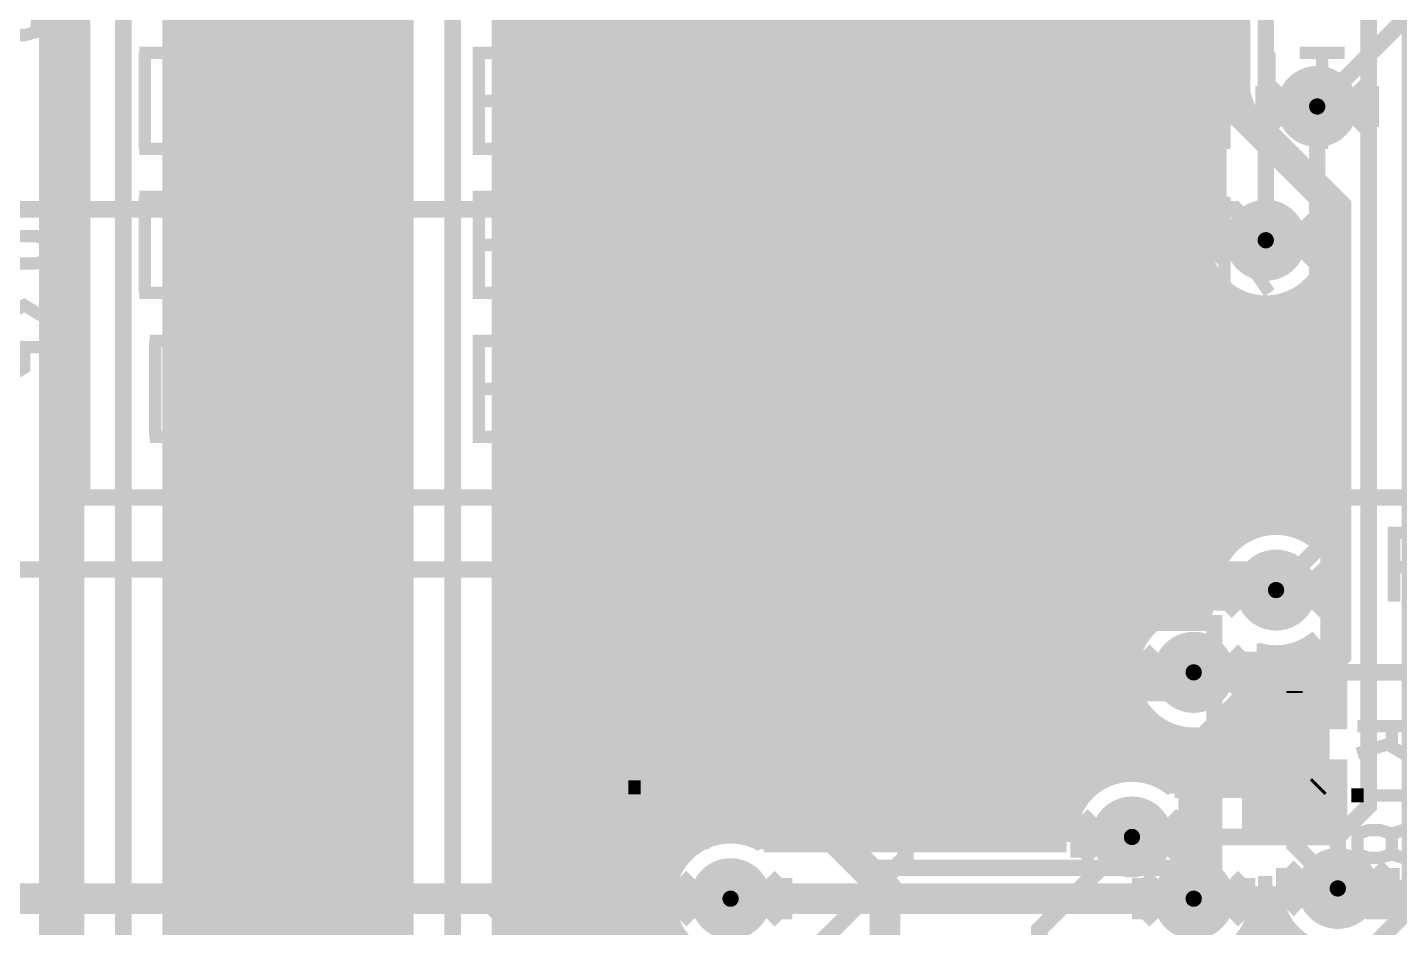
# Model space of a CAD drawing. Extents: x -10 to 131, y -93 to 209.
# Drawn here: x 12.91 to 29.84, y -17.5 to -6.39 of the extents above; entities that cross this region are included whole.
import ezdxf

# ---------------------------------------------------------------- set-up
doc = ezdxf.new("R2010")
doc.units = 0
doc.header["$MEASUREMENT"] = 0
doc.layers.get('0').update_dxf_attribs({"linetype": 'CONTINUOUS'})
for name, color, linetype in [('22-303-0_AST', 7, 'CONTINUOUS'), ('22-303-0_BOT', 2, 'CONTINUOUS'), ('22-303-0_DRD', 6, 'CONTINUOUS'), ('22-303-0_DRL', 1, 'CONTINUOUS'), ('22-303-0_GND', 3, 'CONTINUOUS'), ('22-303-0_IN1', 10, 'CONTINUOUS'), ('22-303-0_SMT', 9, 'CONTINUOUS'), ('22-303-0_SPT', 11, 'CONTINUOUS'), ('22-303-0_SST', 8, 'CONTINUOUS'), ('22-303-0_TOP', 15, 'CONTINUOUS'), ('THRUHOLE_TAP', 2, 'CONTINUOUS')]:
    doc.layers.add(name, color=color, linetype=linetype)

# ---------------------------------------------------------------- blocks, each defined once
blk = doc.blocks.new('ROUND_70')
at = {"const_width": 0.29972}
blk.add_lwpolyline([(-0.14986, 0, 1), (0.14986, 0, 1)], format="xyb", close=True, dxfattribs=at)
blk = doc.blocks.new('ROUND_117')
at = {"const_width": 0.10033}
blk.add_lwpolyline([(-0.050164, 0, 1), (0.050164, 0, 1)], format="xyb", close=True, dxfattribs=at)
blk = doc.blocks.new('ROUND_100')
at = {"const_width": 0.50038}
blk.add_lwpolyline([(-0.25019, 0, 1), (0.25019, 0, 1)], format="xyb", close=True, dxfattribs=at)
blk = doc.blocks.new('RECTANGLE_64')
blk.add_solid([(0.65024, 0.44958), (0.65024, -0.44958), (-0.65024, 0.44958), (-0.65024, -0.44958)])
blk = doc.blocks.new('ROUND_108')
at = {"const_width": 0.10033}
blk.add_lwpolyline([(-0.050164, 0, 1), (0.050164, 0, 1)], format="xyb", close=True, dxfattribs=at)

msp = doc.modelspace()

# ---------------------------------------------------------------- linework, layer by layer
at = {"layer": '22-303-0_AST'}
for points, const_width in [([(20.8915, -6.50494), (20.33778, -6.50494)], 0.1524), ([(24.53132, -6.50494), (23.9776, -6.50494)], 0.1524), ([(19.9644, -6.70306), (19.9644, -7.88924), (19.8247, -7.69112), (19.55038, -6.90118), (19.41068, -6.70306), (19.41068, -7.88924)], 0.1524), ([(28.23972, -6.70306), (28.23972, -7.88924), (28.10002, -7.69112), (27.82316, -6.90118), (27.686, -6.70306), (27.686, -7.88924)], 0.1524), ([(14.29258, -7.88924), (14.7066, -7.88924), (14.8463, -7.493), (14.8463, -7.09676), (14.7066, -6.70306), (14.29258, -6.70306)], 0.1524), ([(14.36116, -7.88924), (14.36116, -6.70306)], 0.1524), ([(15.70482, -7.88924), (15.21968, -7.88924), (15.21968, -6.70306)], 0.1524), ([(16.5608, -7.29488), (16.63192, -7.09676), (16.63192, -6.90118), (16.5608, -6.70306), (16.14678, -6.70306), (16.0782, -6.90118), (16.0782, -7.09676), (16.14678, -7.29488), (16.5608, -7.29488), (16.63192, -7.493), (16.63192, -7.69112), (16.5608, -7.88924), (16.14678, -7.88924), (16.0782, -7.69112), (16.0782, -7.493), (16.14678, -7.29488)], 0.1524), ([(19.0373, -7.88924), (18.48358, -7.88924), (18.48358, -6.70306), (19.0373, -6.70306)], 0.1524), ([(21.75002, -7.88924), (21.26488, -7.88924), (21.26488, -6.70306)], 0.1524), ([(22.67712, -7.88924), (22.1234, -7.88924), (22.1234, -6.70306), (22.67712, -6.70306)], 0.1524), ([(23.0505, -7.88924), (23.46452, -7.88924), (23.60422, -7.493), (23.60422, -7.09676), (23.46452, -6.70306), (23.0505, -6.70306)], 0.1524), ([(23.11908, -7.88924), (23.11908, -6.70306)], 0.1524), ([(24.9047, -7.88924), (24.9047, -6.70306), (25.45842, -6.70306)], 0.1524), ([(25.8318, -7.29488), (26.24582, -7.29488), (26.38552, -7.09676), (26.38552, -6.90118), (26.24582, -6.70306), (25.8318, -6.70306), (25.8318, -7.88924)], 0.1524), ([(26.82748, -7.88924), (26.7589, -7.69112), (26.7589, -6.90118), (26.82748, -6.70306), (27.2415, -6.70306), (27.31262, -6.90118), (27.31262, -7.69112), (27.2415, -7.88924), (26.82748, -7.88924)], 0.1524), ([(29.16682, -6.70306), (28.6131, -6.70306)], 0.1524), ([(28.88996, -7.88924), (28.88996, -6.70306)], 0.1524), ([(18.8976, -7.29488), (18.48358, -7.29488)], 0.1524), ([(22.53742, -7.29488), (22.1234, -7.29488)], 0.1524), ([(25.31872, -7.29488), (24.9047, -7.29488)], 0.1524), ([(26.17724, -7.29488), (26.38552, -7.88924)], 0.1524), ([(19.9644, -8.48106), (19.9644, -9.66724), (19.8247, -9.46912), (19.55038, -8.67918), (19.41068, -8.48106), (19.41068, -9.66724)], 0.1524), ([(20.8915, -8.28294), (20.33778, -8.28294)], 0.1524), ([(24.53132, -8.28294), (23.9776, -8.28294)], 0.1524), ([(14.29258, -9.66724), (14.7066, -9.66724), (14.8463, -9.271), (14.8463, -8.87476), (14.7066, -8.48106), (14.29258, -8.48106)], 0.1524), ([(14.36116, -9.66724), (14.36116, -8.48106)], 0.1524), ([(15.70482, -9.66724), (15.21968, -9.66724), (15.21968, -8.48106)], 0.1524), ([(16.5608, -9.07288), (16.14678, -9.07288), (16.0782, -8.87476), (16.0782, -8.67918), (16.14678, -8.48106), (16.5608, -8.48106), (16.63192, -8.67918), (16.63192, -8.87476), (16.35506, -9.66724)], 0.1524), ([(19.0373, -9.66724), (18.48358, -9.66724), (18.48358, -8.48106), (19.0373, -8.48106)], 0.1524), ([(21.75002, -9.66724), (21.26488, -9.66724), (21.26488, -8.48106)], 0.1524), ([(22.67712, -9.66724), (22.1234, -9.66724), (22.1234, -8.48106), (22.67712, -8.48106)], 0.1524), ([(23.0505, -9.66724), (23.46452, -9.66724), (23.60422, -9.271), (23.60422, -8.87476), (23.46452, -8.48106), (23.0505, -8.48106)], 0.1524), ([(23.11908, -9.66724), (23.11908, -8.48106)], 0.1524), ([(24.97328, -9.07288), (25.3873, -9.07288), (25.45842, -8.87476), (25.45842, -8.67918), (25.31872, -8.48106), (24.9047, -8.48106)], 0.1524), ([(24.97328, -9.66724), (24.97328, -8.48106)], 0.1524), ([(26.38552, -9.66724), (26.38552, -9.07288), (26.17724, -8.48106), (26.03754, -8.48106), (25.8318, -9.07288), (25.8318, -9.66724)], 0.1524), ([(27.31262, -9.46912), (27.2415, -9.66724), (26.82748, -9.66724), (26.7589, -9.46912), (26.7589, -8.67918), (26.82748, -8.48106), (27.2415, -8.48106), (27.31262, -8.67918)], 0.1524), ([(27.686, -8.48106), (27.686, -9.66724)], 0.1524), ([(28.23972, -9.66724), (27.82316, -9.07288), (28.23972, -8.48106)], 0.1524), ([(18.8976, -9.07288), (18.48358, -9.07288)], 0.1524), ([(22.53742, -9.07288), (22.1234, -9.07288)], 0.1524), ([(24.9047, -9.66724), (25.31872, -9.66724), (25.45842, -9.46912), (25.45842, -9.271), (25.3873, -9.07288)], 0.1524), ([(26.38552, -9.271), (25.8318, -9.271)], 0.1524), ([(20.8915, -10.06094), (20.33778, -10.06094)], 0.1524), ([(24.53132, -10.06094), (23.9776, -10.06094)], 0.1524), ([(16.48206, -11.44524), (16.48206, -10.25906), (16.34236, -10.45718)], 0.1524), ([(19.9644, -10.25906), (19.9644, -11.44524), (19.8247, -11.24712), (19.55038, -10.45718), (19.41068, -10.25906), (19.41068, -11.44524)], 0.1524), ([(14.41958, -11.44524), (14.8336, -11.44524), (14.9733, -11.049), (14.9733, -10.65276), (14.8336, -10.25906), (14.41958, -10.25906)], 0.1524), ([(14.48816, -11.44524), (14.48816, -10.25906)], 0.1524), ([(15.83182, -11.44524), (15.34668, -11.44524), (15.34668, -10.25906)], 0.1524), ([(17.20088, -11.44524), (17.06118, -11.24712), (16.9926, -11.049), (16.9926, -10.65276), (17.06118, -10.45718), (17.20088, -10.25906), (17.33804, -10.25906), (17.47774, -10.45718), (17.54632, -10.65276), (17.54632, -11.049), (17.47774, -11.24712), (17.33804, -11.44524), (17.20088, -11.44524)], 0.1524), ([(19.0373, -11.44524), (18.48358, -11.44524), (18.48358, -10.25906), (19.0373, -10.25906)], 0.1524), ([(21.75002, -11.44524), (21.26488, -11.44524), (21.26488, -10.25906)], 0.1524), ([(22.67712, -11.44524), (22.1234, -11.44524), (22.1234, -10.25906), (22.67712, -10.25906)], 0.1524), ([(23.0505, -11.44524), (23.46452, -11.44524), (23.60422, -11.049), (23.60422, -10.65276), (23.46452, -10.25906), (23.0505, -10.25906)], 0.1524), ([(23.11908, -11.44524), (23.11908, -10.25906)], 0.1524), ([(25.45842, -10.25906), (24.9047, -10.25906)], 0.1524), ([(25.18156, -11.44524), (25.18156, -10.25906)], 0.1524), ([(25.8318, -10.85088), (26.24582, -10.85088), (26.38552, -10.65276), (26.38552, -10.45718), (26.24582, -10.25906), (25.8318, -10.25906), (25.8318, -11.44524)], 0.1524), ([(27.31262, -11.44524), (27.31262, -10.85088), (27.10434, -10.25906), (26.96464, -10.25906), (26.7589, -10.85088), (26.7589, -11.44524)], 0.1524), ([(27.686, -10.85088), (28.10002, -10.85088), (28.23972, -10.65276), (28.23972, -10.45718), (28.10002, -10.25906), (27.686, -10.25906), (27.686, -11.44524)], 0.1524), ([(18.8976, -10.85088), (18.48358, -10.85088)], 0.1524), ([(22.53742, -10.85088), (22.1234, -10.85088)], 0.1524), ([(26.17724, -10.85088), (26.38552, -11.44524)], 0.1524), ([(27.31262, -11.049), (26.7589, -11.049)], 0.1524), ([(16.61922, -11.44524), (16.34236, -11.44524)], 0.1524), ([(20.8915, -11.83894), (20.33778, -11.83894)], 0.1524), ([(24.53132, -11.83894), (23.9776, -11.83894)], 0.1524), ([(23.749, -13.7414), (27.559, -13.7414), (27.559, -16.764), (23.2156, -16.764), (23.2156, -14.2748), (23.749, -13.7414)], 0.20066), ([(25.89784, -14.80566), (25.05202, -14.80566), (24.88184, -14.74724), (24.88184, -14.39164), (25.05202, -14.33322), (25.89784, -14.33322)], 0.1524), ([(25.05202, -15.17142), (24.88184, -15.28826), (24.88184, -15.52702), (25.05202, -15.64386), (25.21966, -15.64386), (25.56002, -15.40764), (25.89784, -15.64386), (25.89784, -15.17142)], 0.1524), ([(25.38984, -16.06804), (25.38984, -16.42364), (25.21966, -16.48206), (25.05202, -16.48206), (24.88184, -16.42364), (24.88184, -16.06804), (25.05202, -16.00962), (25.21966, -16.00962), (25.89784, -16.24584)], 0.1524)]:
    msp.add_lwpolyline(points, dxfattribs=dict(at, const_width=const_width))
at = {"layer": '22-303-0_BOT'}
for points, const_width in [([(15.5956, 7.2644), (15.5956, -19.77136)], 0.254), ([(15.8242, 7.2644), (15.8242, -19.8374)], 0.254), ([(16.0528, 7.2644), (16.0528, -19.9898)], 0.254), ([(16.2814, 7.2644), (16.2814, -20.39366)], 0.254), ([(16.51, 7.2644), (16.51, -30.353)], 0.254), ([(16.7386, 7.2644), (16.7386, -30.353)], 0.254), ([(16.9672, 7.2644), (16.9672, -30.353)], 0.254), ([(17.1958, 7.2644), (17.1958, -30.353)], 0.254), ([(19.0246, 7.2644), (19.0246, -18.24736)], 0.254), ([(19.2532, 7.2644), (19.2532, -18.3134)], 0.254), ([(19.4818, 7.2644), (19.4818, -18.4658)], 0.254), ([(19.7104, 7.2644), (19.7104, -18.86966)], 0.254), ([(19.939, 7.2644), (19.939, -19.31162)], 0.254), ([(20.1676, 7.2644), (20.1676, -19.17954)], 0.254), ([(20.3962, 7.2644), (20.3962, -19.13128)], 0.254), ([(20.6248, 7.2644), (20.6248, -19.1516)], 0.254), ([(20.8534, 7.2644), (20.8534, -16.81226)], 0.254), ([(21.082, 7.1374), (21.082, -16.51762)], 0.254), ([(21.3106, 6.91134), (21.3106, -16.38554)], 0.254), ([(15.367, 6.71576), (15.367, -19.77644)], 0.254), ([(21.5392, 6.7818), (21.5392, -16.33728)], 0.254), ([(21.7678, 6.7564), (21.7678, -16.3576)], 0.254), ([(21.9964, 6.7564), (21.9964, -16.4465)], 0.254), ([(22.225, 6.7564), (22.225, -16.4465)], 0.254), ([(22.4536, 6.7564), (22.4536, -16.4465)], 0.254), ([(22.6822, 6.7564), (22.6822, -16.4465)], 0.254), ([(22.9108, 6.7564), (22.9108, -16.4465)], 0.254), ([(23.1394, 6.7564), (23.1394, -16.4465)], 0.254), ([(23.368, 6.7564), (23.368, -16.4465)], 0.254), ([(23.5966, 6.7564), (23.5966, -16.4465)], 0.254), ([(23.8252, 6.7564), (23.8252, -16.4465)], 0.254), ([(24.0538, 6.7564), (24.0538, -16.4465)], 0.254), ([(24.2824, 6.7564), (24.2824, -16.4465)], 0.254), ([(15.1384, 6.37794), (15.1384, -19.84756)], 0.254), ([(14.9098, 6.2357), (14.9098, -20.0152)], 0.254), ([(24.511, 5.46862), (24.511, -16.4465)], 0.254), ([(24.7396, 5.2705), (24.7396, -16.4465)], 0.254), ([(24.9682, 5.1816), (24.9682, -16.4465)], 0.254), ([(25.1968, 5.16128), (25.1968, -16.4465)], 0.254), ([(25.4254, 5.20954), (25.4254, -16.4465)], 0.254), ([(13.1826, 4.42214), (13.1826, -19.30654)], 0.254), ([(25.654, 3.69062), (25.654, -16.4465)], 0.254), ([(18.161, -18.542), (18.161, 3.556)], 0.2032), ([(25.8826, 3.4925), (25.8826, -15.91818)], 0.254), ([(26.5684, 3.43154), (26.5684, -14.01826)], 0.254), ([(26.797, 3.56362), (26.797, -13.72362)], 0.254), ([(26.1112, 3.4036), (26.1112, -15.69974)], 0.254), ([(26.3398, 3.38328), (26.3398, -15.60068)], 0.254), ([(17.4244, 3.22326), (17.4244, -18.20926)], 0.254), ([(17.5514, 3.02514), (17.5514, -18.01114)], 0.254), ([(18.7706, 3.02514), (18.7706, -18.01114)], 0.254), ([(18.796, 3.05562), (18.796, -18.04162)], 0.254), ([(30.861, 2.159), (29.464, 0.762), (29.464, -1.016), (29.972, -1.524), (29.972, -17.272), (25.146, -22.098), (22.86, -22.098)], 0.2032), ([(14.097, -18.923), (14.097, 0.635)], 0.2032), ([(13.3096, 0.45466), (13.3096, -18.74266)], 0.254), ([(13.4874, 0.10414), (13.4874, -18.39214)], 0.254), ([(14.7066, 0.10414), (14.7066, -18.39214)], 0.254), ([(27.0256, -4.27482), (27.0256, -13.59154)], 0.254), ([(27.2542, -4.49326), (27.2542, -13.54328)], 0.254), ([(27.4828, -4.59232), (27.4828, -8.63346)], 0.254), ([(29.21, -4.699), (29.21, -5.20192), (29.464, -5.45592), (29.464, -16.002), (29.083, -16.383), (29.083, -17.018)], 0.2032), ([(28.194, -9.017), (28.194, -6.223), (28.702, -5.715)], 0.2032), ([(13.4874, -6.35), (13.1826, -6.35)], 0.254), ([(17.5514, -6.35), (14.7066, -6.35)], 0.254), ([(27.5844, -6.35), (18.7706, -6.35)], 0.254), ([(27.5844, -6.223), (27.5844, -8.48614)], 0.254), ([(13.4874, -6.5786), (13.1826, -6.5786)], 0.254), ([(17.5514, -6.5786), (14.7066, -6.5786)], 0.254), ([(27.5844, -6.5786), (18.7706, -6.5786)], 0.254), ([(13.4874, -6.8072), (13.1826, -6.8072)], 0.254), ([(17.5514, -6.8072), (14.7066, -6.8072)], 0.254), ([(27.5844, -6.8072), (18.7706, -6.8072)], 0.254), ([(13.4874, -7.0358), (13.1826, -7.0358)], 0.254), ([(17.5514, -7.0358), (14.7066, -7.0358)], 0.254), ([(27.5844, -7.0358), (18.7706, -7.0358)], 0.254), ([(13.4874, -7.2644), (13.1826, -7.2644)], 0.254), ([(17.5514, -7.2644), (14.7066, -7.2644)], 0.254), ([(27.5844, -7.2644), (18.7706, -7.2644)], 0.254), ([(13.4874, -7.493), (13.1826, -7.493)], 0.254), ([(17.5514, -7.493), (14.7066, -7.493)], 0.254), ([(27.5844, -7.493), (18.7706, -7.493)], 0.254), ([(13.4874, -7.7216), (13.1826, -7.7216)], 0.254), ([(17.5514, -7.7216), (14.7066, -7.7216)], 0.254), ([(27.5844, -7.7216), (18.7706, -7.7216)], 0.254), ([(13.4874, -7.9502), (13.1826, -7.9502)], 0.254), ([(17.5514, -7.9502), (14.7066, -7.9502)], 0.254), ([(27.5844, -7.9502), (18.7706, -7.9502)], 0.254), ([(13.4874, -8.1788), (13.1826, -8.1788)], 0.254), ([(17.5514, -8.1788), (14.7066, -8.1788)], 0.254), ([(27.5844, -8.1788), (18.7706, -8.1788)], 0.254), ([(13.4874, -8.4074), (13.1826, -8.4074)], 0.254), ([(17.5514, -8.4074), (14.7066, -8.4074)], 0.254), ([(27.5844, -8.4074), (18.7706, -8.4074)], 0.254), ([(13.4874, -8.636), (13.1826, -8.636)], 0.254), ([(17.5514, -8.636), (14.7066, -8.636)], 0.254), ([(27.48026, -8.636), (18.7706, -8.636)], 0.254), ([(13.4874, -8.8646), (13.1826, -8.8646)], 0.254), ([(17.5514, -8.8646), (14.7066, -8.8646)], 0.254), ([(27.40152, -8.8646), (18.7706, -8.8646)], 0.254), ([(13.4874, -9.0932), (13.1826, -9.0932)], 0.254), ([(17.5514, -9.0932), (14.7066, -9.0932)], 0.254), ([(27.38882, -9.0932), (18.7706, -9.0932)], 0.254), ([(13.4874, -9.3218), (13.1826, -9.3218)], 0.254), ([(17.5514, -9.3218), (14.7066, -9.3218)], 0.254), ([(27.4447, -9.3218), (18.7706, -9.3218)], 0.254), ([(27.4828, -9.40054), (27.4828, -13.5636)], 0.254), ([(13.4874, -9.5504), (13.1826, -9.5504)], 0.254), ([(17.5514, -9.5504), (14.7066, -9.5504)], 0.254), ([(27.58694, -9.5504), (18.7706, -9.5504)], 0.254), ([(28.8544, -9.5504), (28.80106, -9.5504)], 0.254), ([(28.8544, -9.48182), (28.8544, -12.72794)], 0.254), ([(28.8544, -9.48182), (28.8544, -12.72794)], 0.254), ([(27.7114, -9.6647), (27.7114, -12.80414)], 0.254), ([(28.6258, -9.70026), (28.6258, -12.5857)], 0.254), ([(13.4874, -9.779), (13.1826, -9.779)], 0.254), ([(17.5514, -9.779), (14.7066, -9.779)], 0.254), ([(27.92476, -9.779), (18.7706, -9.779)], 0.254), ([(27.94, -9.78408), (27.94, -12.62126)], 0.254), ([(28.1686, -9.82472), (28.1686, -12.54252)], 0.254), ([(28.3972, -9.79932), (28.3972, -12.52982)], 0.254), ([(28.8544, -9.779), (28.4607, -9.779)], 0.254), ([(13.4874, -10.0076), (13.1826, -10.0076)], 0.254), ([(17.5514, -10.0076), (14.7066, -10.0076)], 0.254), ([(28.8544, -10.0076), (18.7706, -10.0076)], 0.254), ([(13.4874, -10.2362), (13.1826, -10.2362)], 0.254), ([(17.5514, -10.2362), (14.7066, -10.2362)], 0.254), ([(28.8544, -10.2362), (18.7706, -10.2362)], 0.254), ([(13.4874, -10.4648), (13.1826, -10.4648)], 0.254), ([(17.5514, -10.4648), (14.7066, -10.4648)], 0.254), ([(28.8544, -10.4648), (18.7706, -10.4648)], 0.254), ([(13.4874, -10.6934), (13.1826, -10.6934)], 0.254), ([(17.5514, -10.6934), (14.7066, -10.6934)], 0.254), ([(28.8544, -10.6934), (18.7706, -10.6934)], 0.254), ([(13.4874, -10.922), (13.1826, -10.922)], 0.254), ([(17.5514, -10.922), (14.7066, -10.922)], 0.254), ([(28.8544, -10.922), (18.7706, -10.922)], 0.254), ([(13.4874, -11.1506), (13.1826, -11.1506)], 0.254), ([(17.5514, -11.1506), (14.7066, -11.1506)], 0.254), ([(28.8544, -11.1506), (18.7706, -11.1506)], 0.254), ([(13.4874, -11.3792), (13.1826, -11.3792)], 0.254), ([(17.5514, -11.3792), (14.7066, -11.3792)], 0.254), ([(28.8544, -11.3792), (18.7706, -11.3792)], 0.254), ([(13.4874, -11.6078), (13.1826, -11.6078)], 0.254), ([(17.5514, -11.6078), (14.7066, -11.6078)], 0.254), ([(28.8544, -11.6078), (18.7706, -11.6078)], 0.254), ([(13.4874, -11.8364), (13.1826, -11.8364)], 0.254), ([(17.5514, -11.8364), (14.7066, -11.8364)], 0.254), ([(28.8544, -11.8364), (18.7706, -11.8364)], 0.254), ([(13.4874, -12.065), (13.1826, -12.065)], 0.254), ([(17.5514, -12.065), (14.7066, -12.065)], 0.254), ([(28.8544, -12.065), (18.7706, -12.065)], 0.254), ([(13.4874, -12.2936), (13.1826, -12.2936)], 0.254), ([(17.5514, -12.2936), (14.7066, -12.2936)], 0.254), ([(28.8544, -12.2936), (18.7706, -12.2936)], 0.254), ([(13.4874, -12.5222), (13.1826, -12.5222)], 0.254), ([(17.5514, -12.5222), (14.7066, -12.5222)], 0.254), ([(28.8544, -12.5222), (18.7706, -12.5222)], 0.254), ([(13.4874, -12.7508), (13.1826, -12.7508)], 0.254), ([(17.5514, -12.7508), (14.7066, -12.7508)], 0.254), ([(27.7622, -12.7508), (18.7706, -12.7508)], 0.254), ([(13.4874, -12.9794), (13.1826, -12.9794)], 0.254), ([(17.5514, -12.9794), (14.7066, -12.9794)], 0.254), ([(27.59456, -12.9794), (18.7706, -12.9794)], 0.254), ([(13.4874, -13.208), (13.1826, -13.208)], 0.254), ([(17.5514, -13.208), (14.7066, -13.208)], 0.254), ([(27.52344, -13.208), (18.7706, -13.208)], 0.254), ([(13.4874, -13.4366), (13.1826, -13.4366)], 0.254), ([(17.5514, -13.4366), (14.7066, -13.4366)], 0.254), ([(27.51836, -13.4366), (18.7706, -13.4366)], 0.254), ([(13.4874, -13.6652), (13.1826, -13.6652)], 0.254), ([(17.5514, -13.6652), (14.7066, -13.6652)], 0.254), ([(26.87828, -13.6652), (18.7706, -13.6652)], 0.254), ([(13.4874, -13.8938), (13.1826, -13.8938)], 0.254), ([(17.5514, -13.8938), (14.7066, -13.8938)], 0.254), ([(26.63952, -13.8938), (18.7706, -13.8938)], 0.254), ([(28.8544, -13.94206), (28.8544, -15.748)], 0.254), ([(28.8544, -13.94206), (28.8544, -15.748)], 0.254), ([(13.4874, -14.1224), (13.1826, -14.1224)], 0.254), ([(17.5514, -14.1224), (14.7066, -14.1224)], 0.254), ([(26.5303, -14.1224), (18.7706, -14.1224)], 0.254), ([(28.14066, -14.1224), (28.0797, -14.1224)], 0.254), ([(28.1686, -14.12748), (28.1686, -15.7734)], 0.254), ([(28.3972, -14.13764), (28.3972, -15.7734)], 0.254), ([(28.8544, -14.1224), (28.50134, -14.1224)], 0.254), ([(28.6258, -14.08176), (28.6258, -15.7734)], 0.254), ([(13.4874, -14.351), (13.1826, -14.351)], 0.254), ([(17.5514, -14.351), (14.7066, -14.351)], 0.254), ([(26.49728, -14.351), (18.7706, -14.351)], 0.254), ([(28.8544, -14.351), (28.11272, -14.351)], 0.254), ([(13.4874, -14.5796), (13.1826, -14.5796)], 0.254), ([(17.5514, -14.5796), (14.7066, -14.5796)], 0.254), ([(26.5303, -14.5796), (18.7706, -14.5796)], 0.254), ([(26.5684, -14.6812), (26.5684, -15.57528)], 0.254), ([(28.8544, -14.5796), (28.0797, -14.5796)], 0.254), ([(13.4874, -14.8082), (13.1826, -14.8082)], 0.254), ([(17.5514, -14.8082), (14.7066, -14.8082)], 0.254), ([(26.63952, -14.8082), (18.7706, -14.8082)], 0.254), ([(27.94, -14.84884), (27.94, -15.7734)], 0.254), ([(28.8544, -14.8082), (27.97048, -14.8082)], 0.254), ([(26.797, -14.97838), (26.797, -15.61592)], 0.254), ([(13.4874, -15.0368), (13.1826, -15.0368)], 0.254), ([(17.5514, -15.0368), (14.7066, -15.0368)], 0.254), ([(26.87828, -15.0368), (18.7706, -15.0368)], 0.254), ([(27.0256, -15.10792), (27.0256, -15.7353)], 0.254), ([(27.2542, -15.15618), (27.2542, -15.7734)], 0.254), ([(27.4828, -15.1384), (27.4828, -15.7734)], 0.254), ([(27.7114, -15.0495), (27.7114, -15.7734)], 0.254), ([(28.8544, -15.0368), (27.73172, -15.0368)], 0.254), ([(13.4874, -15.2654), (13.1826, -15.2654)], 0.254), ([(17.5514, -15.2654), (14.7066, -15.2654)], 0.254), ([(28.8544, -15.2654), (18.7706, -15.2654)], 0.254), ([(13.4874, -15.494), (13.1826, -15.494)], 0.254), ([(17.5514, -15.494), (14.7066, -15.494)], 0.254), ([(28.8544, -15.494), (18.7706, -15.494)], 0.254), ([(13.4874, -15.7226), (13.1826, -15.7226)], 0.254), ([(17.5514, -15.7226), (14.7066, -15.7226)], 0.254), ([(26.07818, -15.7226), (18.7706, -15.7226)], 0.254), ([(28.8544, -15.7226), (27.00782, -15.7226)], 0.254), ([(28.829, -15.7734), (27.07132, -15.7734)], 0.254), ([(28.8544, -15.748), (28.829, -15.7734)], 0.254), ([(13.4874, -15.9512), (13.1826, -15.9512)], 0.254), ([(17.5514, -15.9512), (14.7066, -15.9512)], 0.254), ([(25.85974, -15.9512), (18.7706, -15.9512)], 0.254), ([(13.4874, -16.1798), (13.1826, -16.1798)], 0.254), ([(17.5514, -16.1798), (14.7066, -16.1798)], 0.254), ([(25.76068, -16.1798), (18.7706, -16.1798)], 0.254), ([(13.4874, -16.4084), (13.1826, -16.4084)], 0.254), ([(17.5514, -16.4084), (14.7066, -16.4084)], 0.254), ([(21.25726, -16.4084), (18.7706, -16.4084)], 0.254), ([(25.73528, -16.4084), (21.9202, -16.4084)], 0.254), ([(25.73782, -16.4465), (21.9964, -16.4465)], 0.254), ([(25.73528, -16.383), (25.73778, -16.4465)], 0.254), ([(26.543, -16.383), (29.083, -16.383), (29.083, -17.018)], 0.2032), ([(13.4874, -16.637), (13.1826, -16.637)], 0.254), ([(17.5514, -16.637), (14.7066, -16.637)], 0.254), ([(20.96262, -16.637), (18.7706, -16.637)], 0.254), ([(13.4874, -16.8656), (13.1826, -16.8656)], 0.254), ([(17.5514, -16.8656), (14.7066, -16.8656)], 0.254), ([(20.83054, -16.8656), (18.7706, -16.8656)], 0.254), ([(28.27528, -16.9926), (28.09748, -16.9926)], 0.254), ([(28.1686, -16.9926), (28.1686, -18.2118)], 0.254), ([(28.27528, -16.9926), (28.27488, -17.018)], 0.254), ([(13.4874, -17.0942), (13.1826, -17.0942)], 0.254), ([(17.5514, -17.0942), (14.7066, -17.0942)], 0.254), ([(20.78228, -17.0942), (18.7706, -17.0942)], 0.254), ([(27.305, -17.145), (21.59, -17.145)], 0.381), ([(28.27782, -17.0942), (28.11018, -17.0942)], 0.254), ([(13.4874, -17.3228), (13.1826, -17.3228)], 0.254), ([(17.5514, -17.3228), (14.7066, -17.3228)], 0.254), ([(20.8026, -17.3228), (18.7706, -17.3228)], 0.254), ([(28.3337, -17.3228), (28.0924, -17.3228)], 0.254), ([(13.4874, -17.5514), (13.1826, -17.5514)], 0.254), ([(17.5514, -17.5514), (14.7066, -17.5514)], 0.254), ([(20.8915, -17.5514), (18.7706, -17.5514)], 0.254), ([(20.8534, -17.4752), (20.8534, -19.2405)], 0.254), ([(28.47594, -17.5514), (28.0035, -17.5514)], 0.254), ([(28.3972, -17.44472), (28.3972, -17.9832)], 0.254)]:
    msp.add_lwpolyline(points, dxfattribs=dict(at, const_width=const_width))
at = {"layer": '22-303-0_BOT', "const_width": 0.254}
for points in [[(27.5844, -8.48614, 0.1810567), (27.38565, -9.017)], [(27.38628, -9.017, 0.4142136), (28.194, -9.82472)], [(28.194, -9.82472, 0.2440528), (28.85451, -9.4819)], [(28.321, -12.52728, 0.4142136), (27.51328, -13.335)], [(28.8544, -12.72794, 0.1822019), (28.321, -12.52689)], [(27.51328, -13.335, 0.0776103), (27.55174, -13.58126)], [(27.305, -13.54328, 0.4142136), (26.49728, -14.351)], [(27.55138, -13.58138, 0.0776109), (27.305, -13.54291)], [(28.321, -14.14272, 0.1822016), (28.85414, -13.94177)], [(28.11272, -14.351, 0.0776111), (28.07426, -14.10473)], [(28.07462, -14.10462, 0.0776109), (28.321, -14.14309)], [(26.49728, -14.351, 0.4142136), (27.305, -15.15872)], [(27.305, -15.15872, 0.4142136), (28.11272, -14.351)], [(26.543, -15.57528, 0.4142136), (25.73528, -16.383)], [(27.07132, -15.7734, 0.1804437), (26.543, -15.57632)], [(21.59, -16.33728, 0.4142136), (20.78228, -17.145)], [(21.9964, -16.4465, 0.1325032), (21.59, -16.33688)], [(28.11272, -17.145, 0.0475329), (28.09819, -16.99246)], [(28.27528, -17.018, 0.2640236), (28.66893, -17.71151)], [(20.78228, -17.145, 0.4142136), (21.59, -17.95272)], [(27.305, -17.95272, 0.4142136), (28.11272, -17.145)]]:
    msp.add_lwpolyline(points, format="xyb", dxfattribs=at)
at = {"layer": '22-303-0_DRD', "const_width": 0.254}
for points in [[(28.194, -7.62), (28.829, -6.985)], [(28.829, -6.985), (29.464, -7.62)], [(28.194, -7.112), (28.194, -7.62)], [(28.829, -7.747), (28.194, -7.112)], [(29.464, -7.112), (28.829, -7.747)], [(29.464, -7.62), (29.464, -7.112)], [(27.559, -9.271), (28.194, -8.636)], [(28.194, -8.636), (28.829, -9.271)], [(27.559, -8.763), (27.559, -9.271)], [(28.194, -9.398), (27.559, -8.763)], [(28.829, -8.763), (28.194, -9.398)], [(28.829, -9.271), (28.829, -8.763)], [(27.686, -13.589), (28.321, -12.954)], [(28.321, -12.954), (28.956, -13.589)], [(27.686, -13.081), (27.686, -13.589)], [(28.321, -13.716), (27.686, -13.081)], [(28.956, -13.081), (28.321, -13.716)], [(28.956, -13.589), (28.956, -13.081)], [(26.67, -14.605), (27.305, -13.97)], [(27.305, -13.97), (27.94, -14.605)], [(26.67, -14.097), (26.67, -14.605)], [(27.305, -14.732), (26.67, -14.097)], [(27.94, -14.097), (27.305, -14.732)], [(27.94, -14.605), (27.94, -14.097)], [(25.908, -16.637), (26.543, -16.002)], [(26.543, -16.002), (27.178, -16.637)], [(25.908, -16.129), (25.908, -16.637)], [(26.543, -16.764), (25.908, -16.129)], [(27.178, -16.129), (26.543, -16.764)], [(27.178, -16.637), (27.178, -16.129)], [(28.448, -17.272), (29.083, -16.637)], [(28.448, -17.272), (29.083, -16.637)], [(29.083, -16.637), (29.718, -17.272)], [(29.083, -16.637), (29.718, -17.272)], [(20.955, -17.399), (21.59, -16.764)], [(21.59, -16.764), (22.225, -17.399)], [(26.67, -17.399), (27.305, -16.764)], [(27.305, -16.764), (27.94, -17.399)], [(28.448, -16.764), (28.448, -17.272)], [(29.083, -17.399), (28.448, -16.764)], [(28.448, -16.764), (28.448, -17.272)], [(29.083, -17.399), (28.448, -16.764)], [(29.718, -16.764), (29.083, -17.399)], [(29.718, -16.764), (29.083, -17.399)], [(29.718, -17.272), (29.718, -16.764)], [(29.718, -17.272), (29.718, -16.764)], [(20.955, -16.891), (20.955, -17.399)], [(21.59, -17.526), (20.955, -16.891)], [(22.225, -16.891), (21.59, -17.526)], [(22.225, -17.399), (22.225, -16.891)], [(26.67, -16.891), (26.67, -17.399)], [(27.305, -17.526), (26.67, -16.891)], [(27.94, -16.891), (27.305, -17.526)], [(27.94, -17.399), (27.94, -16.891)]]:
    msp.add_lwpolyline(points, dxfattribs=at)
at = {"layer": '22-303-0_IN1', "const_width": 0.2032}
for points in [[(14.097, 15.24), (14.097, 7.493), (13.462, 6.858), (13.462, -20.066)], [(18.923, -19.05), (18.923, 14.605)], [(15.494, -20.574), (15.494, 6.096), (14.605, 6.985)], [(28.956, -1.778), (28.829, -1.778), (23.749, -6.858), (23.749, -16.637), (20.447, -19.939)], [(28.829, -7.366), (28.829, -12.827), (28.321, -13.335)], [(27.305, -14.351), (33.274, -14.351), (35.56, -16.637), (36.068, -16.637)]]:
    msp.add_lwpolyline(points, dxfattribs=at)
at = {"layer": '22-303-0_SST'}
for points, const_width in [([(13.589, -12.192), (13.589, 5.969), (46.609, 5.969), (46.609, -12.192), (13.589, -12.192)], 0.2032), ([(12.18184, -6.48462), (12.18184, -6.1468), (12.74572, -6.48462), (12.88796, -6.48462), (13.0302, -6.44144), (13.0302, -6.18744), (12.88796, -6.1468)], 0.1524), ([(20.8915, -6.50494), (20.33778, -6.50494)], 0.1524), ([(24.53132, -6.50494), (23.9776, -6.50494)], 0.1524), ([(19.9644, -6.70306), (19.9644, -7.88924), (19.8247, -7.69112), (19.55038, -6.90118), (19.41068, -6.70306), (19.41068, -7.88924)], 0.1524), ([(28.23972, -6.70306), (28.23972, -7.88924), (28.10002, -7.69112), (27.82316, -6.90118), (27.686, -6.70306), (27.686, -7.88924)], 0.1524), ([(14.29258, -7.88924), (14.7066, -7.88924), (14.8463, -7.493), (14.8463, -7.09676), (14.7066, -6.70306), (14.29258, -6.70306)], 0.1524), ([(14.36116, -7.88924), (14.36116, -6.70306)], 0.1524), ([(15.70482, -7.88924), (15.21968, -7.88924), (15.21968, -6.70306)], 0.1524), ([(16.5608, -7.29488), (16.63192, -7.09676), (16.63192, -6.90118), (16.5608, -6.70306), (16.14678, -6.70306), (16.0782, -6.90118), (16.0782, -7.09676), (16.14678, -7.29488), (16.5608, -7.29488), (16.63192, -7.493), (16.63192, -7.69112), (16.5608, -7.88924), (16.14678, -7.88924), (16.0782, -7.69112), (16.0782, -7.493), (16.14678, -7.29488)], 0.1524), ([(19.0373, -7.88924), (18.48358, -7.88924), (18.48358, -6.70306), (19.0373, -6.70306)], 0.1524), ([(21.75002, -7.88924), (21.26488, -7.88924), (21.26488, -6.70306)], 0.1524), ([(22.67712, -7.88924), (22.1234, -7.88924), (22.1234, -6.70306), (22.67712, -6.70306)], 0.1524), ([(23.0505, -7.88924), (23.46452, -7.88924), (23.60422, -7.493), (23.60422, -7.09676), (23.46452, -6.70306), (23.0505, -6.70306)], 0.1524), ([(23.11908, -7.88924), (23.11908, -6.70306)], 0.1524), ([(24.9047, -7.88924), (24.9047, -6.70306), (25.45842, -6.70306)], 0.1524), ([(25.8318, -7.29488), (26.24582, -7.29488), (26.38552, -7.09676), (26.38552, -6.90118), (26.24582, -6.70306), (25.8318, -6.70306), (25.8318, -7.88924)], 0.1524), ([(26.82748, -7.88924), (26.7589, -7.69112), (26.7589, -6.90118), (26.82748, -6.70306), (27.2415, -6.70306), (27.31262, -6.90118), (27.31262, -7.69112), (27.2415, -7.88924), (26.82748, -7.88924)], 0.1524), ([(29.16682, -6.70306), (28.6131, -6.70306)], 0.1524), ([(28.88996, -7.88924), (28.88996, -6.70306)], 0.1524), ([(18.8976, -7.29488), (18.48358, -7.29488)], 0.1524), ([(22.53742, -7.29488), (22.1234, -7.29488)], 0.1524), ([(25.31872, -7.29488), (24.9047, -7.29488)], 0.1524), ([(26.17724, -7.29488), (26.38552, -7.88924)], 0.1524), ([(19.9644, -8.48106), (19.9644, -9.66724), (19.8247, -9.46912), (19.55038, -8.67918), (19.41068, -8.48106), (19.41068, -9.66724)], 0.1524), ([(20.8915, -8.28294), (20.33778, -8.28294)], 0.1524), ([(24.53132, -8.28294), (23.9776, -8.28294)], 0.1524), ([(14.29258, -9.66724), (14.7066, -9.66724), (14.8463, -9.271), (14.8463, -8.87476), (14.7066, -8.48106), (14.29258, -8.48106)], 0.1524), ([(14.36116, -9.66724), (14.36116, -8.48106)], 0.1524), ([(15.70482, -9.66724), (15.21968, -9.66724), (15.21968, -8.48106)], 0.1524), ([(16.5608, -9.07288), (16.14678, -9.07288), (16.0782, -8.87476), (16.0782, -8.67918), (16.14678, -8.48106), (16.5608, -8.48106), (16.63192, -8.67918), (16.63192, -8.87476), (16.35506, -9.66724)], 0.1524), ([(19.0373, -9.66724), (18.48358, -9.66724), (18.48358, -8.48106), (19.0373, -8.48106)], 0.1524), ([(21.75002, -9.66724), (21.26488, -9.66724), (21.26488, -8.48106)], 0.1524), ([(22.67712, -9.66724), (22.1234, -9.66724), (22.1234, -8.48106), (22.67712, -8.48106)], 0.1524), ([(23.0505, -9.66724), (23.46452, -9.66724), (23.60422, -9.271), (23.60422, -8.87476), (23.46452, -8.48106), (23.0505, -8.48106)], 0.1524), ([(23.11908, -9.66724), (23.11908, -8.48106)], 0.1524), ([(24.97328, -9.07288), (25.3873, -9.07288), (25.45842, -8.87476), (25.45842, -8.67918), (25.31872, -8.48106), (24.9047, -8.48106)], 0.1524), ([(24.97328, -9.66724), (24.97328, -8.48106)], 0.1524), ([(26.38552, -9.66724), (26.38552, -9.07288), (26.17724, -8.48106), (26.03754, -8.48106), (25.8318, -9.07288), (25.8318, -9.66724)], 0.1524), ([(27.31262, -9.46912), (27.2415, -9.66724), (26.82748, -9.66724), (26.7589, -9.46912), (26.7589, -8.67918), (26.82748, -8.48106), (27.2415, -8.48106), (27.31262, -8.67918)], 0.1524), ([(27.686, -8.48106), (27.686, -9.66724)], 0.1524), ([(28.23972, -9.66724), (27.82316, -9.07288), (28.23972, -8.48106)], 0.1524), ([(12.45108, -8.9662), (12.30884, -9.00684), (12.30884, -9.17702), (12.45108, -9.2202), (12.59078, -9.30402), (13.01496, -9.30402), (13.1572, -9.26084), (13.1572, -9.00684), (13.01496, -8.9662), (12.45108, -8.9662)], 0.1524), ([(18.8976, -9.07288), (18.48358, -9.07288)], 0.1524), ([(22.53742, -9.07288), (22.1234, -9.07288)], 0.1524), ([(24.9047, -9.66724), (25.31872, -9.66724), (25.45842, -9.46912), (25.45842, -9.271), (25.3873, -9.07288)], 0.1524), ([(26.38552, -9.271), (25.8318, -9.271)], 0.1524), ([(12.45108, -9.652), (12.30884, -9.73582), (12.30884, -9.906), (12.45108, -9.98982), (12.59078, -9.98982), (12.87272, -9.81964), (13.1572, -9.98982), (13.1572, -9.652)], 0.1524), ([(20.8915, -10.06094), (20.33778, -10.06094)], 0.1524), ([(24.53132, -10.06094), (23.9776, -10.06094)], 0.1524), ([(16.48206, -11.44524), (16.48206, -10.25906), (16.34236, -10.45718)], 0.1524), ([(19.9644, -10.25906), (19.9644, -11.44524), (19.8247, -11.24712), (19.55038, -10.45718), (19.41068, -10.25906), (19.41068, -11.44524)], 0.1524), ([(12.45108, -10.3378), (12.30884, -10.37844), (12.30884, -10.63244), (12.45108, -10.67562), (12.73302, -10.67562), (12.87272, -10.5918), (12.87272, -10.3378), (13.1572, -10.3378), (13.1572, -10.67562)], 0.1524), ([(14.41958, -11.44524), (14.8336, -11.44524), (14.9733, -11.049), (14.9733, -10.65276), (14.8336, -10.25906), (14.41958, -10.25906)], 0.1524), ([(14.48816, -11.44524), (14.48816, -10.25906)], 0.1524), ([(15.83182, -11.44524), (15.34668, -11.44524), (15.34668, -10.25906)], 0.1524), ([(17.20088, -11.44524), (17.06118, -11.24712), (16.9926, -11.049), (16.9926, -10.65276), (17.06118, -10.45718), (17.20088, -10.25906), (17.33804, -10.25906), (17.47774, -10.45718), (17.54632, -10.65276), (17.54632, -11.049), (17.47774, -11.24712), (17.33804, -11.44524), (17.20088, -11.44524)], 0.1524), ([(19.0373, -11.44524), (18.48358, -11.44524), (18.48358, -10.25906), (19.0373, -10.25906)], 0.1524), ([(21.75002, -11.44524), (21.26488, -11.44524), (21.26488, -10.25906)], 0.1524), ([(22.67712, -11.44524), (22.1234, -11.44524), (22.1234, -10.25906), (22.67712, -10.25906)], 0.1524), ([(23.0505, -11.44524), (23.46452, -11.44524), (23.60422, -11.049), (23.60422, -10.65276), (23.46452, -10.25906), (23.0505, -10.25906)], 0.1524), ([(23.11908, -11.44524), (23.11908, -10.25906)], 0.1524), ([(25.45842, -10.25906), (24.9047, -10.25906)], 0.1524), ([(25.18156, -11.44524), (25.18156, -10.25906)], 0.1524), ([(25.8318, -10.85088), (26.24582, -10.85088), (26.38552, -10.65276), (26.38552, -10.45718), (26.24582, -10.25906), (25.8318, -10.25906), (25.8318, -11.44524)], 0.1524), ([(27.31262, -11.44524), (27.31262, -10.85088), (27.10434, -10.25906), (26.96464, -10.25906), (26.7589, -10.85088), (26.7589, -11.44524)], 0.1524), ([(27.686, -10.85088), (28.10002, -10.85088), (28.23972, -10.65276), (28.23972, -10.45718), (28.10002, -10.25906), (27.686, -10.25906), (27.686, -11.44524)], 0.1524), ([(18.8976, -10.85088), (18.48358, -10.85088)], 0.1524), ([(22.53742, -10.85088), (22.1234, -10.85088)], 0.1524), ([(26.17724, -10.85088), (26.38552, -11.44524)], 0.1524), ([(27.31262, -11.049), (26.7589, -11.049)], 0.1524), ([(16.61922, -11.44524), (16.34236, -11.44524)], 0.1524), ([(20.8915, -11.83894), (20.33778, -11.83894)], 0.1524), ([(24.53132, -11.83894), (23.9776, -11.83894)], 0.1524), ([(24.83866, -12.56538), (24.83866, -13.2715), (24.79548, -13.41374), (24.54148, -13.41374), (24.50084, -13.2715), (24.50084, -12.56538)], 0.1524), ([(25.18664, -13.2715), (25.27046, -13.41374), (25.44064, -13.41374), (25.52446, -13.2715), (25.52446, -13.12926), (25.35428, -12.84732), (25.52446, -12.56538), (25.18664, -12.56538)], 0.1524), ([(25.91308, -12.98956), (26.16708, -12.98956), (26.21026, -13.12926), (26.21026, -13.2715), (26.16708, -13.41374), (25.91308, -13.41374), (25.87244, -13.2715), (25.87244, -13.12926), (26.04008, -12.56538)], 0.1524), ([(29.77642, -13.05306), (30.03042, -13.05306), (30.11424, -12.91082), (30.11424, -12.77112), (30.03042, -12.62888), (29.77642, -12.62888), (29.77642, -13.47724)], 0.1524), ([(21.98116, -13.57884), (21.98116, -13.90142)], 0.1524), ([(22.11832, -13.57122), (22.11832, -13.90904)], 0.1524), ([(22.22754, -13.68044), (21.88972, -13.68044)], 0.1524), ([(23.749, -13.7414), (27.559, -13.7414), (27.559, -16.764), (23.2156, -16.764), (23.2156, -14.2748), (23.749, -13.7414)], 0.20066), ([(22.21992, -13.8176), (21.89734, -13.8176)], 0.1524), ([(20.82546, -14.91488), (20.82546, -15.16888), (20.9677, -15.2527), (21.1074, -15.2527), (21.24964, -15.16888), (21.24964, -14.91488), (20.40382, -14.91488)], 0.1524), ([(20.82546, -15.1257), (20.40382, -15.2527)], 0.1524), ([(29.74848, -15.01394), (29.74848, -15.26794), (29.88818, -15.35176), (30.03042, -15.35176), (30.17012, -15.26794), (30.17012, -15.01394), (29.3243, -15.01394)], 0.1524), ([(29.74848, -15.22476), (29.3243, -15.35176)], 0.1524), ([(20.40382, -15.85468), (20.40382, -15.6845)], 0.1524), ([(20.40382, -15.77086), (21.24964, -15.77086), (21.1074, -15.6845)], 0.1524), ([(29.3243, -15.95374), (29.3243, -15.78356)], 0.1524), ([(29.3243, -15.86992), (30.17012, -15.86992), (30.03042, -15.78356)], 0.1524), ([(20.68576, -16.54048), (20.68576, -16.20012), (21.24964, -16.3703), (21.24964, -16.45412), (20.40382, -16.45412)], 0.1524), ([(29.74848, -16.59636), (29.88818, -16.63954), (30.03042, -16.63954), (30.17012, -16.59636), (30.17012, -16.34236), (30.03042, -16.29918), (29.88818, -16.29918), (29.74848, -16.34236), (29.74848, -16.59636), (29.60624, -16.63954), (29.464, -16.63954), (29.3243, -16.59636), (29.3243, -16.34236), (29.464, -16.29918), (29.60624, -16.29918), (29.74848, -16.34236)], 0.1524), ([(20.54352, -16.88592), (20.40382, -16.97228), (20.40382, -17.13992), (20.54352, -17.22628), (20.68576, -17.22628), (20.9677, -17.0561), (21.24964, -17.22628), (21.24964, -16.88592)], 0.1524), ([(29.464, -16.98498), (29.3243, -17.02816), (29.3243, -17.28216), (29.464, -17.32534), (29.74848, -17.32534), (29.88818, -17.23898), (29.88818, -16.98498), (30.17012, -16.98498), (30.17012, -17.32534)], 0.1524)]:
    msp.add_lwpolyline(points, dxfattribs=dict(at, const_width=const_width))
at = {"layer": '22-303-0_SST', "const_width": 0.1524}
for points in [[(22.0599, -13.56106, 0.4142136), (21.87956, -13.7414)], [(22.2377, -13.7414, 0.4142136), (22.0599, -13.5636)], [(21.87956, -13.7414, 0.4142136), (22.0599, -13.92174)], [(22.0599, -13.9192, 0.4142136), (22.2377, -13.7414)]]:
    msp.add_lwpolyline(points, format="xyb", dxfattribs=at)
at = {"layer": '22-303-0_TOP'}
for points, const_width in [([(29.1846, 8.001), (29.1846, 1.9304), (29.5656, 1.5494), (29.5656, -0.127), (28.1686, -1.524), (28.1686, -2.7686), (28.448, -3.048), (28.448, -4.572), (27.813, -5.207), (27.813, -7.366), (29.0576, -8.6106), (29.0576, -14.1224), (28.575, -14.605), (28.5496, -14.605)], 0.381), ([(61.595, -3.683), (32.512, -3.683), (28.829, -7.366)], 0.2032), ([(10.668, -6.731), (12.573, -8.636), (27.813, -8.636), (28.194, -9.017)], 0.2032), ([(28.321, -13.335), (28.067, -13.081), (12.573, -13.081), (10.668, -11.176)], 0.2032), ([(22.2504, -14.605), (27.051, -14.605), (27.305, -14.351)], 0.2032), ([(27.305, -18.3388), (27.305, -17.145), (27.305, -15.367), (28.067, -14.605), (28.5496, -14.605)], 0.381), ([(28.9306, -14.605), (28.575, -14.605), (28.5496, -14.605)], 0.381), ([(28.5496, -14.5796), (28.5496, -14.605)], 0.2032), ([(23.495, -18.3388), (23.495, -17.018), (22.352, -15.875), (22.2504, -15.875)], 0.381), ([(29.083, -17.018), (28.5496, -16.4846), (28.5496, -15.875)], 0.2032), ([(29.083, -17.018), (28.5496, -16.4846), (28.5496, -15.875)], 0.2032), ([(25.4, -18.3388), (25.4, -17.526), (26.543, -16.383)], 0.2032), ([(21.59, -19.7612), (21.2852, -19.7612), (18.669, -17.145), (11.557, -17.145)], 0.381), ([(21.59, -17.145), (21.59, -18.3388)], 0.381), ([(27.305, -18.3388), (27.305, -17.145)], 0.381)]:
    msp.add_lwpolyline(points, dxfattribs=dict(at, const_width=const_width))

# ---------------------------------------------------------------- block references
at = {"layer": '22-303-0_BOT'}
for p in [(28.829, -7.366), (28.194, -9.017), (28.321, -13.335), (27.305, -14.351), (26.543, -16.383), (29.083, -17.018), (21.59, -17.145), (27.305, -17.145)]:
    msp.add_blockref('ROUND_70', p, dxfattribs=at)
at = {"layer": '22-303-0_DRL'}
for p in [(28.829, -7.366), (28.194, -9.017), (28.321, -13.335), (27.305, -14.351), (26.543, -16.383), (29.083, -17.018), (21.59, -17.145), (27.305, -17.145)]:
    msp.add_blockref('ROUND_117', p, dxfattribs=at)
at = {"layer": '22-303-0_GND'}
for p in [(28.829, -7.366), (28.194, -9.017), (28.321, -13.335), (27.305, -14.351), (26.543, -16.383), (29.083, -17.018), (21.59, -17.145), (27.305, -17.145)]:
    msp.add_blockref('ROUND_100', p, dxfattribs=at)
at = {"layer": '22-303-0_IN1'}
for p in [(28.829, -7.366), (28.194, -9.017), (28.321, -13.335), (27.305, -14.351), (26.543, -16.383), (29.083, -17.018), (21.59, -17.145), (27.305, -17.145)]:
    msp.add_blockref('ROUND_70', p, dxfattribs=at)
at = {"layer": '22-303-0_SMT'}
for p in [(22.2504, -14.605), (28.5496, -14.605), (22.2504, -15.875), (28.5496, -15.875)]:
    msp.add_blockref('RECTANGLE_64', p, dxfattribs=at)
at = {"layer": '22-303-0_SPT'}
for p in [(22.2504, -14.605), (28.5496, -14.605), (22.2504, -15.875), (28.5496, -15.875)]:
    msp.add_blockref('RECTANGLE_64', p, dxfattribs=at)
at = {"layer": '22-303-0_TOP'}
for name, p in [('ROUND_70', (28.829, -7.366)), ('ROUND_70', (28.194, -9.017)), ('ROUND_70', (28.321, -13.335)), ('ROUND_70', (27.305, -14.351)), ('RECTANGLE_64', (22.2504, -14.605)), ('RECTANGLE_64', (28.5496, -14.605)), ('RECTANGLE_64', (22.2504, -15.875)), ('RECTANGLE_64', (28.5496, -15.875)), ('ROUND_70', (26.543, -16.383)), ('ROUND_70', (29.083, -17.018)), ('ROUND_70', (21.59, -17.145)), ('ROUND_70', (27.305, -17.145))]:
    msp.add_blockref(name, p, dxfattribs=at)
at = {"layer": 'THRUHOLE_TAP'}
for p in [(28.829, -7.366), (28.194, -9.017), (28.321, -13.335), (27.305, -14.351), (26.543, -16.383), (29.083, -17.018), (21.59, -17.145), (27.305, -17.145)]:
    msp.add_blockref('ROUND_108', p, dxfattribs=at)

doc.saveas('drawing.dxf')
